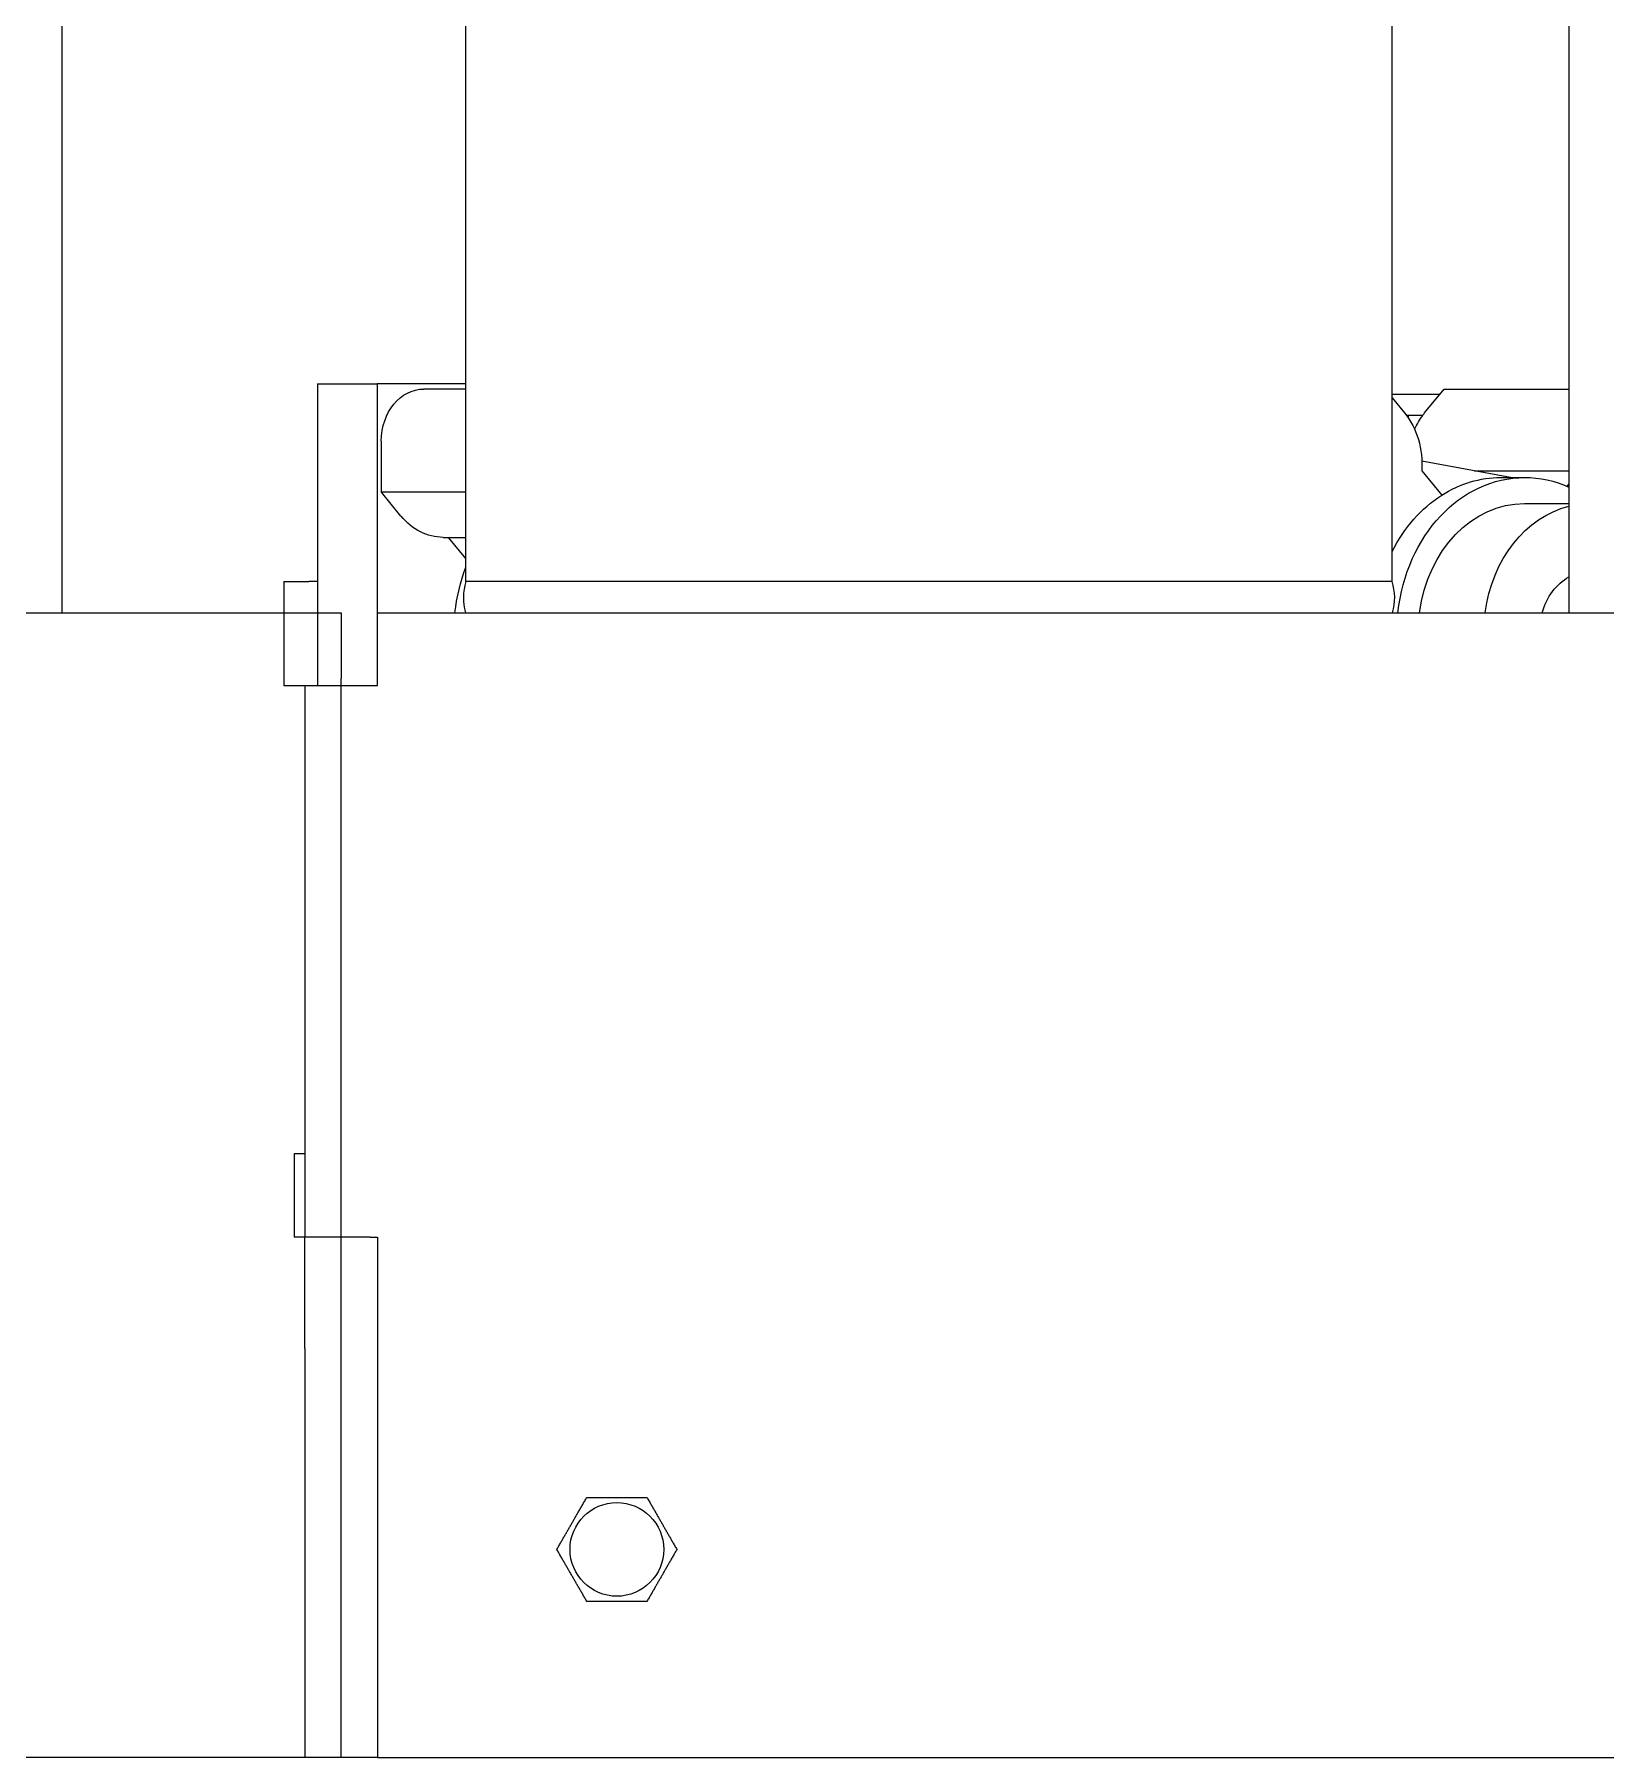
# Model space of a CAD drawing. Header units: millimetres. Extents: x -383313 to -161684, y -117025 to 99224.
# Drawn here: x -343365 to -343214, y -11213.6 to -11048 of the extents above; entities that cross this region are included whole.
import ezdxf

# ---------------------------------------------------------------- set-up
doc = ezdxf.new("R2010")
doc.units = ezdxf.units.MM
doc.header["$MEASUREMENT"] = 0
doc.linetypes.add('DASHED', pattern=[0.75, 0.5, -0.25])
doc.layers.add('PV-55E8', color=7, linetype='Continuous')

# ---------------------------------------------------------------- blocks, each defined once
blk = doc.blocks.new('*U123')
at = {"layer": 'PV-55E8', "color": 3}
for p, q in [((-1469, -460.38), (-1469, 460.38)), ((-1380, -460.38), (-1380, 460.38)), ((-1363, 413.62), (-1363, -463.38)), ((-1483.28, -441.38), (-1483.28, -470.38)), ((-1483.28, -441.38), (-1477.54, -441.38)), ((-1469, -441.38), (-1477.54, -441.38)), ((-1477.54, -441.38), (-1477.54, -470.38)), ((-1469, -441.88), (-1473.04, -441.88)), ((-1376.87, -444.18), (-1374.99, -441.88)), ((-1374.99, -441.88), (-1363, -441.88)), ((-1380, -442.38), (-1375.4, -442.38)), ((-1380, -442.72), (-1378.81, -444.18)), ((-1378.65, -444.38), (-1378.38, -444.38)), ((-1378.46, -444.64), (-1378.38, -444.38)), ((-1378.38, -444.38), (-1377.03, -444.38)), ((-1477.13, -451.78), (-1477.13, -446.88)), ((-1377.15, -449.74), (-1375.23, -452.08)), ((-1368.63, -450.38), (-1377.13, -448.81)), ((-1372.1, -449.74), (-1363, -449.74)), ((-1475.25, -454.08), (-1477.13, -451.78)), ((-1469, -451.78), (-1477.13, -451.78)), ((-1369.55, -450.38), (-1367.26, -450.38)), ((-1363.17, -451.23), (-1363, -451.02)), ((-1367.26, -452.88), (-1363, -452.88)), ((-1471.19, -456.13), (-1469, -456.13)), ((-1469, -458.17), (-1470.67, -456.13)), ((-1486.5, -460.38), (-1484.11, -460.38)), ((-1486.5, -460.38), (-1486.5, -470.38)), ((-1483.28, -460.38), (-1484.11, -460.38)), ((-1380, -460.38), (-1469, -460.38)), ((-1380, -460.38), (-1469, -460.38)), ((-1477.5, -463.38), (-1286.5, -463.38)), ((-1477.5, -469.68), (-1477.5, -463.38)), ((-1477.5, -470.38), (-1477.5, -469.68)), ((-1486.5, -470.38), (-1484.5, -470.38)), ((-1484.5, -470.38), (-1478.2, -470.38)), ((-1484.5, -470.38), (-1484.5, -523.38)), ((-1478.2, -470.38), (-1477.5, -470.38)), ((-1485.5, -515.38), (-1485.5, -523.38)), ((-1484.5, -515.38), (-1485.5, -515.38)), ((-1484.5, -523.38), (-1485.5, -523.38)), ((-1478.2, -523.38), (-1484.5, -523.38)), ((-1484.5, -534.08), (-1484.5, -523.38)), ((-1478.2, -523.38), (-1477.5, -523.38)), ((-1477.5, -523.38), (-1477.5, -573.38)), ((-1484.5, -534.08), (-1484.5, -573.38)), ((-1477.5, -573.38), (-1484.5, -573.38)), ((-1477.5, -573.38), (-1286.5, -573.38))]:
    blk.add_line(p, q, dxfattribs=at)
blk.add_circle((-1454.5, -553.38), 4.5, dxfattribs=at)
for centre, start, end in [((-1464.28, -461.93), 161.7425, 196.9066), ((-1384.72, -461.93), 343.0934, 18.2575)]:
    blk.add_arc(centre, 4.97, start, end, dxfattribs=at)
at = {"layer": 'PV-55E8', "color": 3, "extrusion": (0, 0, -1)}
for centre, major_axis, start_param, end_param in [((-1473.04, -446.88), (0, 5), -1.570796, 0), ((-1382.86, -449.13), (0, -7), -2.356067, -1.483559), ((-1372.82, -449.13), (0, 7), -1.067618, -0.825153), ((-1372.82, -449.13), (0, 7), -0.825153, -0.785526), ((-1367.26, -465.38), (0, 15), -1.437065, 0), ((-1369.55, -465.38), (0, 15), -0.480704, 0), ((-1367.26, -465.38), (0, 15), 0, 0.353724), ((-1369.55, -465.38), (0, 15), -1.016799, -0.480704), ((-1367.26, -465.38), (0, 12.5), -1.410106, 0), ((-1360.95, -465.38), (0, 12.5), -1.410106, -0.201878), ((-1471.19, -449.13), (0, -7), 0, 0.78527), ((-1457.88, -465.38), (0, 15), -1.437065, -1.13113), ((-1457.88, -465.38), (0, -15), 1.704528, 2.010463), ((-1360.95, -465.38), (0, 6), -1.230959, -0.430944)]:
    blk.add_ellipse(centre, major_axis=major_axis, ratio=0.819152, start_param=start_param, end_param=end_param, dxfattribs=at)
at = {"layer": 'PV-55E8', "color": 3}
for points in [[(-1460.27, -553.38), (-1458.83, -550.88), (-1457.39, -548.38)], [(-1457.39, -548.38), (-1454.5, -548.38), (-1451.61, -548.38)], [(-1451.61, -548.38), (-1450.17, -550.88), (-1448.73, -553.38)], [(-1457.39, -558.38), (-1458.83, -555.88), (-1460.27, -553.38)], [(-1448.73, -553.38), (-1450.17, -555.88), (-1451.61, -558.38)], [(-1451.61, -558.38), (-1454.5, -558.38), (-1457.39, -558.38)]]:
    blk.add_rational_spline(points, [1.38309954712, 1.59706579169, 1.38309954712], degree=2, dxfattribs=at)
blk = doc.blocks.new('A$Cdbab0bab')
at = {"color": 3}
for p, q in [((26.81, -470), (26.81, 457)), ((0, -470), (0, -476.3)), ((2000, -470), (0, -470)), ((0, -580), (0, -476.3)), ((0, -580), (463, -580))]:
    blk.add_line(p, q, dxfattribs=at)

msp = doc.modelspace()

# ---------------------------------------------------------------- block references
msp.add_blockref('*U123', (-341854.51332, -10640.22165))
at = {"linetype": 'DASHED', "xscale": -1}
msp.add_blockref('A$Cdbab0bab', (-343335.51332, -10633.59915), dxfattribs=at)

doc.saveas('drawing.dxf')
